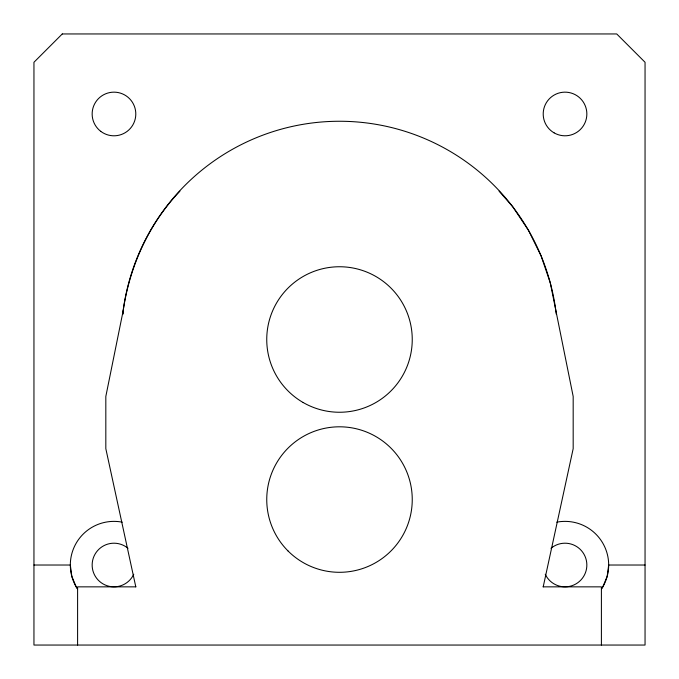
<?xml version="1.0" encoding="UTF-8"?>
<svg xmlns="http://www.w3.org/2000/svg" width="679" height="679" viewBox="0 0 679 679"><rect width="100%" height="100%" fill="white"/><g stroke="black" fill="none" stroke-linecap="round" stroke-linejoin="round"><path stroke-width="1.02" d="M122.907 314.182L123.12 311.016C129.528 266.592 148.837 223.807 179.901 191.181M123.12 311.016L105.822 396.46L105.822 448.666L135.8 586.851M543.2 586.851L573.178 448.666L573.178 396.46L550.313 283.016L541.138 255.983L528.508 230.376L512.653 206.637L499.099 191.181M601.399 588.71L602.825 586.851L607.187 576.318L608.673 565.021L645.05 565.021M33.95 565.021L70.327 565.021L71.813 576.318L76.175 586.851L77.601 588.71M135.885 586.851L77.601 586.851L77.601 645.05M543.115 586.851L601.399 586.851L601.399 645.05M122.729 314.156A218.248 218.248 0 0 1 556.271 314.156M133.755 574.256A21.821 21.821 0 0 1 103.055 583.923A21.821 21.821 0 0 1 96.104 552.502A21.821 21.821 0 0 1 128.008 548.309M550.992 548.309A21.821 21.821 0 0 1 582.896 552.502A21.821 21.821 0 0 1 575.945 583.923A21.821 21.821 0 0 1 545.245 574.256M77.245 588.617A43.651 43.651 0 0 1 122.245 522.168M556.755 522.168A43.651 43.651 0 0 1 601.755 588.617M62.273 33.95L33.95 62.273L33.95 645.05L645.05 645.05L645.05 62.273L616.727 33.95L62.273 33.95M288.057 550.992A72.746 72.746 0 0 0 409.768 518.383A72.746 72.746 0 0 0 320.675 429.281A72.746 72.746 0 0 0 288.057 550.992M303.123 402.503A72.746 72.746 0 0 0 412.246 339.5A72.746 72.746 0 0 0 303.123 276.497A72.746 72.746 0 0 0 303.123 402.503M100.755 131.344A21.821 21.821 0 0 0 135.622 116.746A21.821 21.821 0 0 0 105.551 93.846A21.821 21.821 0 0 0 100.755 131.344M554.115 132.872A21.821 21.821 0 0 0 586.851 113.979A21.821 21.821 0 0 0 554.115 95.077A21.821 21.821 0 0 0 554.115 132.872"/></g></svg>
